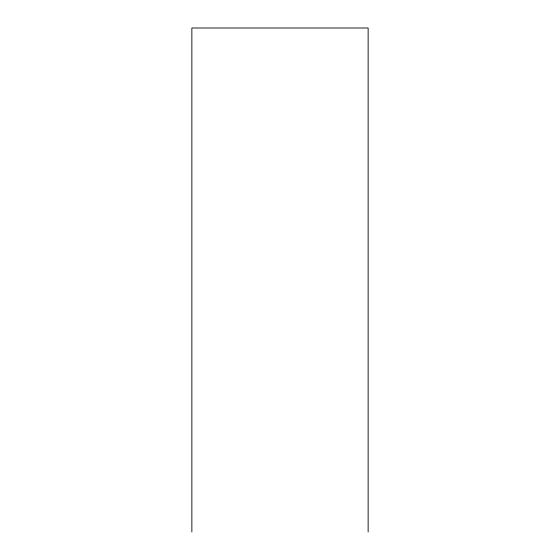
<?xml version="1.0" encoding="UTF-8"?>
<svg xmlns="http://www.w3.org/2000/svg" width="560" height="560" viewBox="0 0 560 560"><rect width="100%" height="100%" fill="white"/><g stroke="black" fill="none" stroke-linecap="round" stroke-linejoin="round"><path stroke-width="0.84" d="M368.137 532L368.137 28L191.863 28L191.863 532"/></g></svg>
